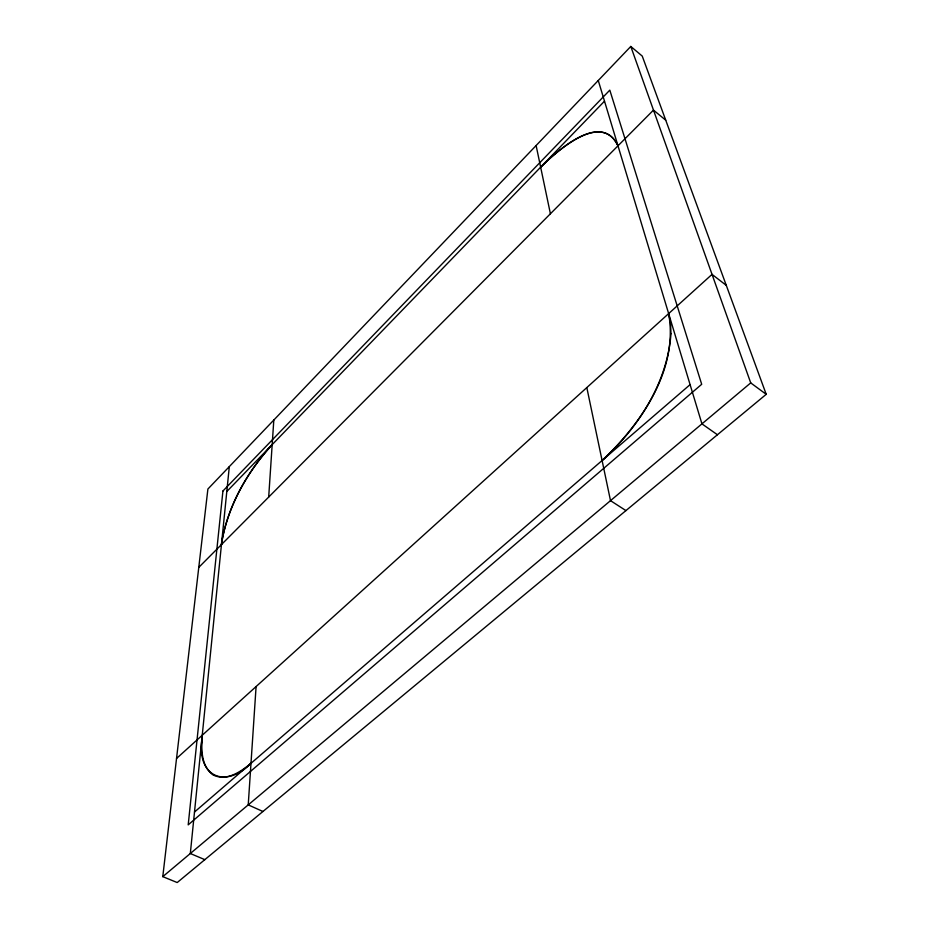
<?xml version="1.0" encoding="UTF-8"?>
<svg xmlns="http://www.w3.org/2000/svg" width="929" height="929" viewBox="0 0 929 929"><rect width="100%" height="100%" fill="white"/><g stroke="black" fill="none" stroke-linecap="round" stroke-linejoin="round"><path stroke-width="1.39" d="M256.09 686.554L248.229 804.886L262.942 811.481M268.69 497.073L273.811 420.047M229.312 466.613L190.317 853.519L204.833 859.65M162.784 876.639L207.899 489.026L630.791 46.45L642.241 56.088L766.216 394.314L177.207 882.55L162.784 876.639L750.725 382.899L630.791 46.45M226.804 491.522L604.5 101.168M198.783 567.375L653.482 110.11L665.733 120.189M176.545 758.47L712.044 274.38L726.281 285.366M194.498 812.039L690.096 384.629M625.937 510.59L610.504 500.65L586.814 387.579M717.432 434.749L701.941 423.868L598.264 80.498M750.725 382.899L766.216 394.314M536.114 145.539L550.409 213.763M201.872 739.925C196.936 776.528 225.375 789.302 250.993 763.313C240.808 771.685 226.212 781.904 212.787 774.774C200.85 765.705 201.291 748.739 202.232 735.234L201.872 739.925M670.982 333.743C667.254 383.201 638.118 427.886 602.097 460.517C641.08 423.763 678.716 369.812 668.648 313.596L670.552 323.013L670.982 333.743M222.925 491.011L188.204 824.859L701.685 384.292L609.807 90.136L222.925 491.011M221.915 540.864L221.462 544.58C227.059 507.025 246.835 472.431 272.174 444.643C247.555 471.526 228.65 504.807 221.915 540.864M544.719 163.074L540.643 167.162C556.912 151.357 600.935 110.574 617.982 145.807C602.387 112.339 560.895 148.059 544.719 163.074"/></g></svg>
